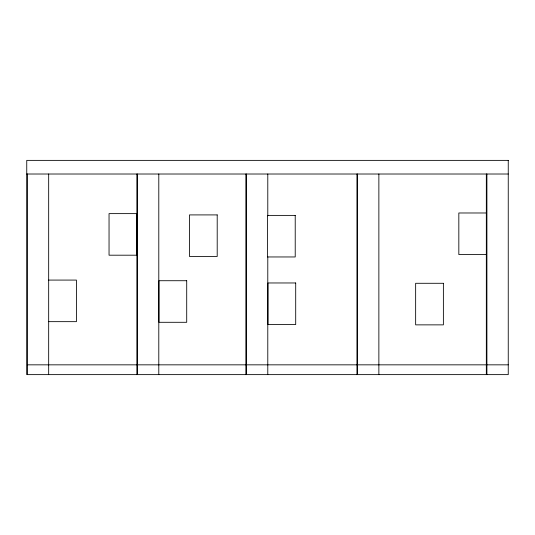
<?xml version="1.0" encoding="UTF-8"?>
<svg xmlns="http://www.w3.org/2000/svg" width="535" height="535" viewBox="0 0 535 535"><rect width="100%" height="100%" fill="white"/><g stroke="black" fill="none" stroke-linecap="round" stroke-linejoin="round"><path stroke-width="0.8" d="M26.75 174.015L508.25 174.015M48.692 280.079L76.425 280.079L76.425 321.655L48.692 321.655M27.325 364.837L508.25 364.837M486.904 174.015L486.904 374.627M486.328 174.015L486.328 374.627M378.867 174.015L378.867 374.627M357.52 174.015L357.52 374.627M356.945 174.015L356.945 374.627M267.788 174.015L267.788 215.812M267.788 256.767L267.788 374.627M246.434 174.015L246.434 374.627M245.866 174.015L245.866 374.627M158.795 174.015L158.795 374.627M137.441 174.015L137.441 374.627M136.866 174.015L136.866 374.627M48.672 174.015L48.672 374.627M27.325 174.015L27.325 374.627M508.25 160.373L26.75 160.373L26.75 374.627L508.25 374.627L508.25 160.373M486.562 212.983L458.829 212.983L458.829 254.553L486.562 254.553L486.562 212.983M136.779 213.625L109.046 213.625L109.046 255.195L136.779 255.195L136.779 213.625M217.203 214.91L189.47 214.91L189.47 256.479L217.203 256.479L217.203 214.91M295.22 215.391L267.48 215.391L267.48 256.96L295.22 256.96L295.22 215.391M186.708 280.721L158.969 280.721L158.969 322.297L186.708 322.297L186.708 280.721M295.701 282.968L267.961 282.968L267.961 324.544L295.701 324.544L295.701 282.968M443.381 283.289L415.648 283.289L415.648 324.865L443.381 324.865L443.381 283.289"/></g></svg>
